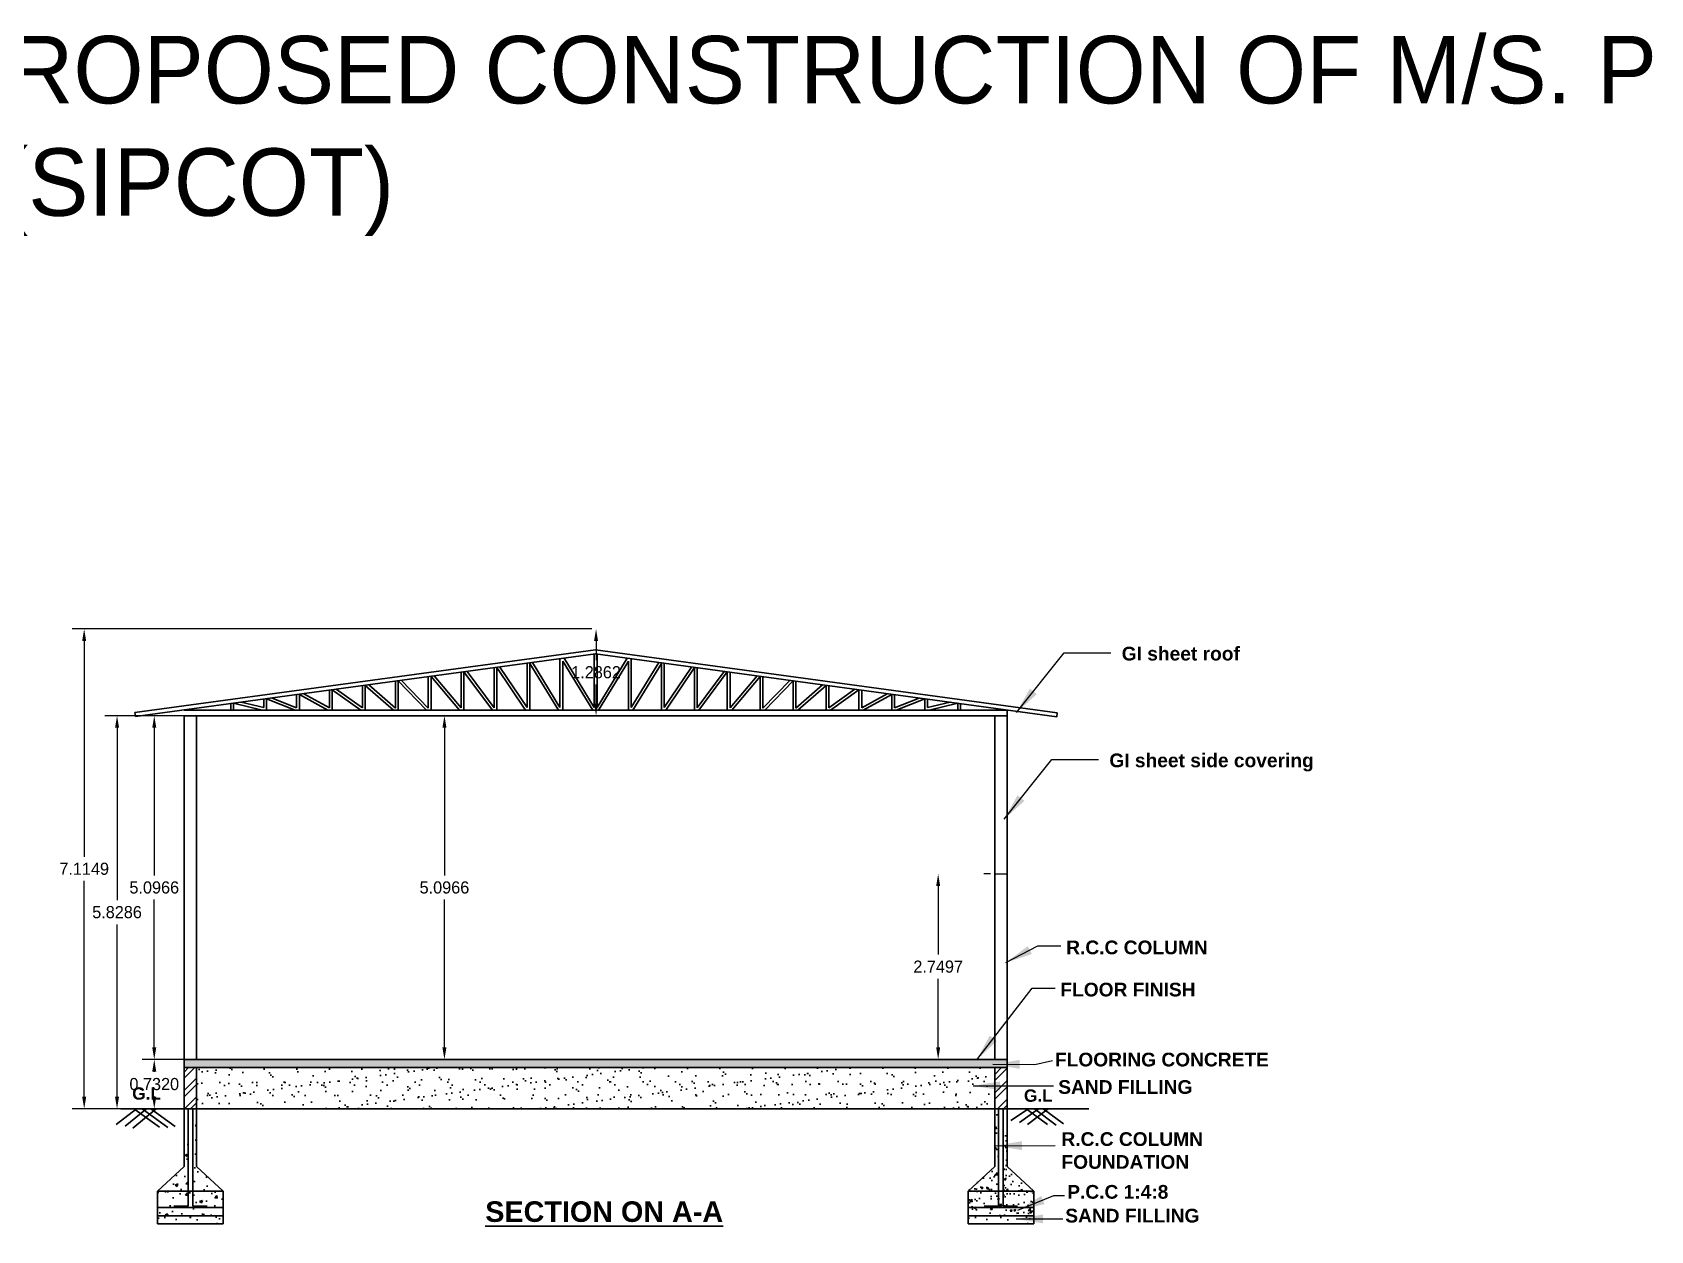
# Model space of a CAD drawing. Header units: metres. Extents: x 2267060 to 2267206, y 3909 to 3962.
# Drawn here: x 2267140.58 to 2267164.57, y 3944.14 to 3961.91 of the extents above; entities that cross this region are included whole.
import ezdxf

# ---------------------------------------------------------------- set-up
doc = ezdxf.new("R2010")
doc.units = ezdxf.units.M
doc.header["$LTSCALE"] = 3.5
doc.header["$MEASUREMENT"] = 0
doc.linetypes.add('DOT2', pattern=[0.125, 0, -0.125])
doc.layers.get('0').update_dxf_attribs({"linetype": 'CONTINUOUS'})
doc.layers.get('DEFPOINTS').update_dxf_attribs({"linetype": 'CONTINUOUS'})
for name, color, linetype in [('BLK_1_FLR_0_REGULAR_ROOM_1', 117, 'CONTINUOUS'), ('BLK_1_FLR_0_WATER_CLOSET', 57, 'CONTINUOUS'), ('BLK_1_HT_OF_BLDG', 5, 'CONTINUOUS'), ('BLK_1_PARAPET_HT', 233, 'CONTINUOUS')]:
    doc.layers.add(name, color=color, linetype=linetype)
doc.layers.add('BLK_1_PLINTH_HEIGHT', color=161, linetype='CONTINUOUS', lineweight=0)
doc.styles.add('RomanS', font='arialbd.ttf', dxfattribs={"height": 0.4})
doc.styles.add('UATEXT', font='GOTHIC.TTF')
doc.dimstyles.new('DIM4', dxfattribs={"dimtxt": 0.4, "dimasz": 0.4, "dimexe": 0.4, "dimexo": 0.4, "dimgap": 1.5, "dimtad": 0, "dimzin": 0, "dimdsep": 46, "dimtxsty": 'RomanS', "dimcen": -0.09375, "dimdle": 5, "dimclrd": 6, "dimclrt": 3, "dimadec": 0, "dimazin": 0, "dimtfac": 1, "dimtix": 1, "dimtofl": 0, "dimtmove": 2, "dimatfit": 3, "dimfxl": 0, "dimtolj": 1, "dimtzin": 0, "dimlwd": -1, "dimarcsym": 0})
doc.dimstyles.get("Standard").update_dxf_attribs({"dimtxt": 0.18, "dimasz": 0.18, "dimexe": 0.18, "dimexo": 0.0625, "dimgap": 0.09, "dimtad": 0, "dimtih": 1, "dimtoh": 1, "dimdec": 4, "dimzin": 0, "dimdsep": 46, "dimtxsty": 'Standard', "dimcen": 0.09, "dimadec": 0, "dimazin": 0, "dimtfac": 1, "dimtdec": 4, "dimtofl": 0, "dimtmove": 0, "dimatfit": 3, "dimfxl": 0, "dimtolj": 1, "dimtzin": 0, "dimarcsym": 0})

# ---------------------------------------------------------------- blocks, each defined once
blk = doc.blocks.new('*D9')
at = {"color": 0, "lineweight": -2}
for p, q in [((2267148.866, 3953.062), (2267141.166, 3953.062)), ((2267141.346, 3952.882), (2267141.346, 3949.685)), ((2267141.346, 3946.127), (2267141.346, 3949.325)), ((2267148.866, 3945.947), (2267141.166, 3945.947))]:
    blk.add_line(p, q, dxfattribs=at)
at = {"color": 0}
for points in [[(2267141.316, 3952.882), (2267141.376, 3952.882), (2267141.346, 3953.062)], [(2267141.316, 3946.127), (2267141.376, 3946.127), (2267141.346, 3945.947)]]:
    blk.add_solid(points, dxfattribs=at)
at = {"layer": 'DEFPOINTS', "color": 0}
for p in [(2267148.929, 3953.062), (2267141.346, 3945.947), (2267148.929, 3945.947)]:
    blk.add_point(p, dxfattribs=at)
at = {"color": 0, "insert": (2267141.346, 3949.505), "char_height": 0.18, "attachment_point": 5}
blk.add_mtext('\\A1;7.1149', dxfattribs=at)
blk = doc.blocks.new('*D10')
at = {"layer": 'BLK_1_HT_OF_BLDG', "color": 0, "lineweight": -2}
for p, q in [((2267142.793, 3951.776), (2267141.653, 3951.776)), ((2267141.833, 3951.596), (2267141.833, 3949.042)), ((2267141.833, 3946.127), (2267141.833, 3948.682)), ((2267142.824, 3945.947), (2267141.653, 3945.947))]:
    blk.add_line(p, q, dxfattribs=at)
at = {"layer": 'BLK_1_HT_OF_BLDG', "color": 0}
for points in [[(2267141.803, 3951.596), (2267141.863, 3951.596), (2267141.833, 3951.776)], [(2267141.803, 3946.127), (2267141.863, 3946.127), (2267141.833, 3945.947)]]:
    blk.add_solid(points, dxfattribs=at)
at = {"layer": 'DEFPOINTS', "color": 0}
for p in [(2267141.833, 3951.776), (2267142.855, 3951.776), (2267142.886, 3945.947)]:
    blk.add_point(p, dxfattribs=at)
at = {"layer": 'BLK_1_HT_OF_BLDG', "color": 0, "insert": (2267141.833, 3948.862), "char_height": 0.18, "attachment_point": 5}
blk.add_mtext('\\A1;5.8286', dxfattribs=at)
blk = doc.blocks.new('*D11')
at = {"color": 0, "lineweight": -2}
for p, q in [((2267143.506, 3951.776), (2267142.205, 3951.776)), ((2267142.385, 3951.596), (2267142.385, 3949.408)), ((2267142.385, 3946.859), (2267142.385, 3949.048)), ((2267143.506, 3946.679), (2267142.205, 3946.679))]:
    blk.add_line(p, q, dxfattribs=at)
at = {"color": 0}
for points in [[(2267142.355, 3951.596), (2267142.415, 3951.596), (2267142.385, 3951.776)], [(2267142.355, 3946.859), (2267142.415, 3946.859), (2267142.385, 3946.679)]]:
    blk.add_solid(points, dxfattribs=at)
at = {"layer": 'DEFPOINTS', "color": 0}
for p in [(2267142.385, 3951.776), (2267143.569, 3951.776), (2267143.569, 3946.679)]:
    blk.add_point(p, dxfattribs=at)
at = {"color": 0, "insert": (2267142.385, 3949.228), "char_height": 0.18, "attachment_point": 5}
blk.add_mtext('\\A1;5.0966', dxfattribs=at)
blk = doc.blocks.new('*D16')
at = {"layer": 'BLK_1_PARAPET_HT', "color": 0, "linetype": 'DOT2', "lineweight": -2, "ltscale": 400}
for p, q in [((2267148.873, 3953.062), (2267148.755, 3953.062)), ((2267149.233, 3951.776), (2267148.755, 3951.776))]:
    blk.add_line(p, q, dxfattribs=at)
at = {"layer": 'BLK_1_PARAPET_HT', "color": 0, "lineweight": -2, "ltscale": 400}
for p, q in [((2267148.935, 3952.882), (2267148.935, 3952.599)), ((2267148.935, 3951.956), (2267148.935, 3952.239))]:
    blk.add_line(p, q, dxfattribs=at)
at = {"layer": 'BLK_1_PARAPET_HT', "color": 0, "ltscale": 400}
for points in [[(2267148.905, 3952.882), (2267148.965, 3952.882), (2267148.935, 3953.062)], [(2267148.905, 3951.956), (2267148.965, 3951.956), (2267148.935, 3951.776)]]:
    blk.add_solid(points, dxfattribs=at)
at = {"layer": 'DEFPOINTS', "color": 0, "ltscale": 400}
for p in [(2267148.935, 3953.062), (2267148.935, 3953.062), (2267149.296, 3951.776)]:
    blk.add_point(p, dxfattribs=at)
at = {"layer": 'BLK_1_PARAPET_HT', "color": 0, "ltscale": 400, "insert": (2267148.935, 3952.419), "char_height": 0.18, "attachment_point": 5}
blk.add_mtext('\\A1;1.2862', dxfattribs=at)
blk = doc.blocks.new('*D17')
at = {"layer": 'BLK_1_PLINTH_HEIGHT', "color": 0, "linetype": 'DOT2', "lineweight": -2, "ltscale": 400}
for p, q in [((2267142.766, 3946.679), (2267142.205, 3946.679)), ((2267142.766, 3945.947), (2267142.205, 3945.947))]:
    blk.add_line(p, q, dxfattribs=at)
at = {"layer": 'BLK_1_PLINTH_HEIGHT', "color": 0, "linetype": 'Continuous', "lineweight": -2, "ltscale": 400}
for p, q in [((2267142.385, 3946.499), (2267142.385, 3946.493)), ((2267142.385, 3946.127), (2267142.385, 3946.133))]:
    blk.add_line(p, q, dxfattribs=at)
at = {"layer": 'BLK_1_PLINTH_HEIGHT', "color": 0, "ltscale": 400}
for points in [[(2267142.355, 3946.499), (2267142.415, 3946.499), (2267142.385, 3946.679)], [(2267142.355, 3946.127), (2267142.415, 3946.127), (2267142.385, 3945.947)]]:
    blk.add_solid(points, dxfattribs=at)
at = {"layer": 'DEFPOINTS', "color": 0, "ltscale": 400}
for p in [(2267142.385, 3946.679), (2267142.829, 3946.679), (2267142.829, 3945.947)]:
    blk.add_point(p, dxfattribs=at)
at = {"layer": 'BLK_1_PLINTH_HEIGHT', "color": 0, "ltscale": 400, "insert": (2267142.385, 3946.313), "char_height": 0.18, "attachment_point": 5}
blk.add_mtext('\\A1;0.7320', dxfattribs=at)
blk = doc.blocks.new('*D18')
at = {"layer": 'BLK_1_FLR_0_REGULAR_ROOM_1', "color": 0, "linetype": 'DOT2', "lineweight": -2, "ltscale": 400}
for p, q in [((2267146.703, 3951.776), (2267146.867, 3951.776)), ((2267146.703, 3946.679), (2267146.867, 3946.679))]:
    blk.add_line(p, q, dxfattribs=at)
at = {"layer": 'BLK_1_FLR_0_REGULAR_ROOM_1', "color": 0, "linetype": 'Continuous', "lineweight": -2, "ltscale": 400}
for p, q in [((2267146.687, 3951.596), (2267146.687, 3949.408)), ((2267146.687, 3946.859), (2267146.687, 3949.048))]:
    blk.add_line(p, q, dxfattribs=at)
at = {"layer": 'BLK_1_FLR_0_REGULAR_ROOM_1', "color": 0, "ltscale": 400}
for points in [[(2267146.657, 3951.596), (2267146.717, 3951.596), (2267146.687, 3951.776)], [(2267146.657, 3946.859), (2267146.717, 3946.859), (2267146.687, 3946.679)]]:
    blk.add_solid(points, dxfattribs=at)
at = {"layer": 'DEFPOINTS', "color": 0, "ltscale": 400}
for p in [(2267146.64, 3951.776), (2267146.687, 3951.776), (2267146.64, 3946.679)]:
    blk.add_point(p, dxfattribs=at)
at = {"layer": 'BLK_1_FLR_0_REGULAR_ROOM_1', "color": 0, "ltscale": 400, "insert": (2267146.687, 3949.228), "char_height": 0.18, "attachment_point": 5}
blk.add_mtext('\\A1;5.0966', dxfattribs=at)
blk = doc.blocks.new('*D25')
at = {"layer": 'BLK_1_FLR_0_WATER_CLOSET', "color": 0, "linetype": 'DOT2', "lineweight": -2, "ltscale": 400}
for p, q in [((2267154.783, 3949.429), (2267153.827, 3949.429)), ((2267151.007, 3946.679), (2267154.187, 3946.679))]:
    blk.add_line(p, q, dxfattribs=at)
at = {"layer": 'BLK_1_FLR_0_WATER_CLOSET', "color": 0, "lineweight": -2, "ltscale": 400}
for p, q in [((2267154.007, 3949.249), (2267154.007, 3948.234)), ((2267154.007, 3946.859), (2267154.007, 3947.874))]:
    blk.add_line(p, q, dxfattribs=at)
at = {"layer": 'BLK_1_FLR_0_WATER_CLOSET', "color": 0, "ltscale": 400}
for points in [[(2267153.977, 3949.249), (2267154.037, 3949.249), (2267154.007, 3949.429)], [(2267153.977, 3946.859), (2267154.037, 3946.859), (2267154.007, 3946.679)]]:
    blk.add_solid(points, dxfattribs=at)
at = {"layer": 'DEFPOINTS', "color": 0, "ltscale": 400}
for p in [(2267154.846, 3949.429), (2267147.953, 3946.679), (2267154.007, 3946.679)]:
    blk.add_point(p, dxfattribs=at)
at = {"layer": 'BLK_1_FLR_0_WATER_CLOSET', "color": 0, "ltscale": 400, "insert": (2267154.007, 3948.054), "char_height": 0.18, "attachment_point": 5}
blk.add_mtext('\\A1;2.7497', dxfattribs=at)

msp = doc.modelspace()

# ---------------------------------------------------------------- hatches: boundary and pattern name
at = {"lineweight": 30}
h = msp.add_hatch(dxfattribs=at)
h.set_pattern_fill('AR-CONC', color=3, scale=0.002033)
h.set_pattern_definition([(50, (2269117.95968, 4833.10654), (0.37044216, -0.032409474), [0.038735, -0.426085]), (355, (2269117.95968, 4833.10654), (-0.071661624, 0.38848225), [0.030988, -0.34086919]), (100.451445, (2269117.99055, 4833.10384), (0.298780536, 0.35607276), [0.032919685, -0.36211683]), (46.1842, (2269117.95968, 4833.20983), (0.55119405, -0.08548607), [0.0581025, -0.6391275]), (96.635558, (2269118.0056, 4833.2027), (0.48272174, 0.50309979), [0.04937955, -0.54317574]), (351.18415, (2269117.9597, 4833.20983), (0.48272174, 0.50309979), [0.04648193, -0.51130145]), (21, (2269118.01132, 4833.184), (0.308282596, -0.207939236), [0.038735, -0.426085]), (326, (2269118.01132, 4833.184), (0.125664124, 0.37451553), [0.030988, -0.340868]), (71.451445, (2269118.037, 4833.16668), (0.43394672, 0.166576297), [0.032919685, -0.362116206]), (37.5, (2269117.95968, 4833.10654), (0.00628016, 0.171928579), [0, -0.336736267, 0, -0.346032667, 0, -0.342159167]), (7.5, (2269117.95968, 4833.10654), (0.135866647, 0.203700502), [0, -0.197290267, 0, -0.328989267, 0, -0.130407833]), (327.5, (2269117.8445, 4833.10654), (0.275700877, -0.011648446), [0, -0.129116667, 0, -0.402844, 0, -0.534543]), (317.5, (2269117.79286, 4833.10654), (0.301196002, 0.051700532), [0, -0.167851667, 0, -0.267529733, 0, -0.379603])])
h.paths.add_polyline_path([(2267155.02887, 3946.67939), (2267142.82887, 3946.67939), (2267142.82887, 3946.55739), (2267155.02887, 3946.55739)])
h = msp.add_hatch(dxfattribs=at)
h.set_pattern_fill('ANSI32', color=3, scale=0.020333)
h.set_pattern_definition([(45, (2269119.27523, 4825.4291), (-0.136948906, 0.136948906), []), (45, (2269119.36653, 4825.4291), (-0.136948906, 0.136948906), [])])
h.paths.add_polyline_path([(2267143.01187, 3946.55739), (2267142.82887, 3946.55739), (2267142.82887, 3945.94739), (2267143.01187, 3945.94739)])
h.paths.add_polyline_path([(2267155.02887, 3946.55739), (2267154.84587, 3946.55739), (2267154.84587, 3945.94739), (2267155.02887, 3945.94739)])
h = msp.add_hatch(dxfattribs=at)
h.set_pattern_fill('AR-SAND', color=3, scale=0.0061)
h.set_pattern_definition([(37.5, (2269117.95968, 4833.10654), (-0.00976019, 0.298542075), [0, -0.2355088, 0, -0.263398, 0, -0.2517775]), (7.5, (2269117.95968, 4833.10654), (0.2742092, 0.43726331), [0, -0.1270508, 0, -0.2122678, 0, -0.0813435]), (327.5, (2269117.7691, 4833.10654), (0.482505346, 0.000876683), [0, -0.07747, 0, -0.278892, 0, -0.364109]), (317.5, (2269117.7691, 4833.10654), (0.465769436, 0.13598689), [0, -0.038735, 0, -0.1828292, 0, -0.209169])])
h.paths.add_polyline_path([(2267154.84587, 3946.55739), (2267143.01187, 3946.55739), (2267143.01187, 3945.94739), (2267154.84587, 3945.94739)])
h = msp.add_hatch(dxfattribs=at)
h.set_pattern_fill('AR-CONC', scale=0.061, style=0)
h.set_pattern_definition([(50, (2267392.57883, 6084.2748), (0.43752871, -0.0382788), [0.04575, -0.50325]), (355, (2267392.57883, 6084.2748), (-0.08463831, 0.4588372), [0.0366, -0.4026]), (100.4514, (2267392.6153, 6084.27163), (0.35289072, 0.42055812), [0.03888152, -0.42769669]), (46.1842, (2267392.57883, 6084.3968), (0.65101704, -0.1009666), [0.068625, -0.754875]), (96.6356, (2267392.6331, 6084.3884), (0.57014425, 0.5942119), [0.05832228, -0.64154493]), (351.1842, (2267392.5788, 6084.3968), (0.57014379, 0.59421235), [0.0549, -0.6039]), (21, (2267392.63983, 6084.3663), (0.3641133, -0.245597523), [0.04575, -0.50325]), (326, (2267392.63983, 6084.3663), (0.14842235, 0.44234153), [0.0366, -0.4026]), (71.4514, (2267392.67017, 6084.34585), (0.5125358, 0.1967436), [0.03888152, -0.42769669]), (37.5, (2267392.57883, 6084.27482), (0.007417512, 0.203065251), [0, -0.39772, 0, -0.4087, 0, -0.404125]), (7.5, (2267392.57883, 6084.27482), (0.160472418, 0.240591144), [0, -0.23302, 0, -0.38857, 0, -0.154025]), (327.5, (2267392.4428, 6084.27482), (0.325631686, -0.013758472), [0, -0.1525, 0, -0.4758, 0, -0.63135]), (317.5, (2267392.3818, 6084.27482), (0.355743563, 0.06106404), [0, -0.19825, 0, -0.31598, 0, -0.44835])])
h.paths.add_polyline_path([(2267143.40837, 3944.48339), (2267142.43237, 3944.48339), (2267142.43237, 3944.36139), (2267143.40837, 3944.36139)])
h.paths.add_polyline_path([(2267143.40837, 3944.72739), (2267142.43237, 3944.72739), (2267142.43237, 3944.48339), (2267143.40837, 3944.48339)])
h.paths.add_polyline_path([(2267142.88601, 3945.94739), (2267142.82887, 3945.94739), (2267142.82887, 3945.09339), (2267142.43237, 3944.72739), (2267142.88601, 3944.72739)])
h.paths.add_polyline_path([(2267143.01187, 3945.09339), (2267143.01187, 3945.94739), (2267142.95474, 3945.94739), (2267142.95474, 3944.72739), (2267143.40837, 3944.72739)])
at = {"linetype": 'Continuous', "lineweight": 30}
h = msp.add_hatch(dxfattribs=at)
h.set_pattern_fill('AR-CONC', scale=0.040667, style=0)
h.set_pattern_definition([(50, (2267388.65555, 6082.14213), (0.291685808, -0.025519202), [0.0305, -0.3355]), (355, (2267388.65555, 6082.14213), (-0.056425542, 0.305891468), [0.0244, -0.2684]), (100.4514, (2267388.67985, 6082.14), (0.235260482, 0.28037208), [0.02592101, -0.285131126]), (46.1842, (2267388.65555, 6082.22346), (0.43401136, -0.067311066), [0.04575, -0.50325]), (96.6356, (2267388.6917, 6082.21786), (0.38009617, 0.39614127), [0.03888152, -0.42769662]), (351.1842, (2267388.65555, 6082.22346), (0.38009586, 0.39614156), [0.0366, -0.4026]), (21, (2267388.69621, 6082.20313), (0.2427422, -0.163731682), [0.0305, -0.3355]), (326, (2267388.6962, 6082.20313), (0.098948235, 0.29489435), [0.0244, -0.2684]), (71.4514, (2267388.71644, 6082.1895), (0.341690536, 0.131162402), [0.02592101, -0.285131126]), (37.5, (2267388.65555, 6082.14213), (0.004945008, 0.135376834), [0, -0.265146667, 0, -0.272466667, 0, -0.269416667]), (7.5, (2267388.65555, 6082.14213), (0.106981612, 0.160394096), [0, -0.155346667, 0, -0.259046667, 0, -0.102683333]), (327.5, (2267388.56486, 6082.14213), (0.2170877907, -0.0091723145), [0, -0.101666667, 0, -0.3172, 0, -0.4209]), (317.5, (2267388.5242, 6082.14213), (0.237162376, 0.04070936), [0, -0.132166667, 0, -0.210653333, 0, -0.2989])])
h.paths.add_polyline_path([(2267154.90301, 3944.72739), (2267154.90301, 3945.94739), (2267154.84587, 3945.94739), (2267154.84587, 3945.09339), (2267154.44937, 3944.72739)])
h.paths.add_polyline_path([(2267154.44937, 3944.72739), (2267154.44937, 3944.48339), (2267155.42537, 3944.48339), (2267155.42537, 3944.72739)])
h.paths.add_polyline_path([(2267154.97174, 3944.72739), (2267155.42537, 3944.72739), (2267155.02887, 3945.09339), (2267155.02887, 3945.94739), (2267154.97174, 3945.94739)])
h.paths.add_polyline_path([(2267154.44937, 3944.48339), (2267154.44937, 3944.36139), (2267155.42537, 3944.36139), (2267155.42537, 3944.48339)])
at = {"lineweight": 30}
h = msp.add_hatch(dxfattribs=at)
h.set_pattern_fill('AR-SAND', scale=0.122, style=0)
h.set_pattern_definition([(37.5, (2267392.57883, 6084.27482), (-0.00768519, 0.2350725), [0, -0.18544, 0, -0.2074, 0, -0.19825]), (7.5, (2267392.57883, 6084.2748), (0.21591276, 0.34430182), [0, -0.10004, 0, -0.16714, 0, -0.06405]), (327.5, (2267392.42877, 6084.27482), (0.379925307, 0.000690405), [0, -0.061, 0, -0.2196, 0, -0.2867]), (317.5, (2267392.42877, 6084.2748), (0.366747446, 0.10707642), [0, -0.0305, 0, -0.14396, 0, -0.1647])])
h.paths.add_polyline_path([(2267142.43237, 3944.36139), (2267142.43237, 3944.23939), (2267143.40837, 3944.23939), (2267143.40837, 3944.36139)])
h.paths.add_polyline_path([(2267141.73261, 3944.44361), (2267141.73261, 3944.76717), (2267142.09961, 3944.76717), (2267142.09961, 3944.44361)], flags=9)
h.paths.add_polyline_path([(2267142.07928, 3944.14061), (2267142.07928, 3945.07017), (2267142.51402, 3945.07017), (2267142.51402, 3944.14061)], flags=9)
at = {"linetype": 'Continuous', "lineweight": 30}
h = msp.add_hatch(dxfattribs=at)
h.set_pattern_fill('AR-SAND', scale=0.122, style=0)
h.set_pattern_definition([(37.5, (2267404.59583, 6084.27482), (-0.00768519, 0.2350725), [0, -0.18544, 0, -0.2074, 0, -0.19825]), (7.5, (2267404.59583, 6084.2748), (0.21591276, 0.34430182), [0, -0.10004, 0, -0.16714, 0, -0.06405]), (327.5, (2267404.44577, 6084.27482), (0.379925307, 0.000690405), [0, -0.061, 0, -0.2196, 0, -0.2867]), (317.5, (2267404.44577, 6084.2748), (0.366747446, 0.10707642), [0, -0.0305, 0, -0.14396, 0, -0.1647])])
h.paths.add_polyline_path([(2267155.42537, 3944.36139), (2267154.44937, 3944.36139), (2267154.44937, 3944.23939), (2267155.42537, 3944.23939)])
h.paths.add_polyline_path([(2267154.09628, 3944.14061), (2267154.09628, 3945.07017), (2267154.53102, 3945.07017), (2267154.53102, 3944.14061)], flags=9)

# ---------------------------------------------------------------- linework, layer by layer
at = {"color": 7, "lineweight": 30}
for p, q in [((2267148.92887, 3952.75203), (2267142.09687, 3951.82221)), ((2267148.92887, 3952.75203), (2267155.77351, 3951.81964)), ((2267148.92887, 3952.69047), (2267142.1051, 3951.76177)), ((2267147.42421, 3952.4855), (2267147.42421, 3951.89363)), ((2267147.46488, 3952.49104), (2267147.46487, 3951.85952)), ((2267147.88776, 3951.85951), (2267147.46488, 3952.49104)), ((2267147.91221, 3951.89609), (2267147.50973, 3952.49715)), ((2267147.91221, 3952.55198), (2267147.91221, 3951.89609)), ((2267147.95288, 3952.55179), (2267147.95287, 3951.85951)), ((2267148.37637, 3951.85951), (2267147.95288, 3952.55179)), ((2267148.40021, 3951.89847), (2267147.99365, 3952.56307)), ((2267148.40021, 3952.61845), (2267148.40021, 3951.89847)), ((2267148.44088, 3952.58503), (2267148.44087, 3951.85951)), ((2267148.88471, 3951.85951), (2267148.44088, 3952.58503)), ((2267148.90854, 3951.89848), (2267148.46288, 3952.62699)), ((2267148.90854, 3952.6877), (2267148.90854, 3951.89848)), ((2267148.92887, 3952.69047), (2267155.76527, 3951.7592)), ((2267148.9492, 3952.6877), (2267148.94921, 3951.89847)), ((2267148.94921, 3951.89847), (2267149.39487, 3952.62699)), ((2267148.97304, 3951.85951), (2267149.41687, 3952.58503)), ((2267149.41687, 3952.58503), (2267149.41687, 3951.85951)), ((2267149.45754, 3952.61845), (2267149.45754, 3951.89847)), ((2267149.45754, 3951.89847), (2267149.8641, 3952.56307)), ((2267149.48138, 3951.85951), (2267149.90487, 3952.55179)), ((2267149.90487, 3952.55179), (2267149.90487, 3951.85951)), ((2267149.94554, 3952.55198), (2267149.94554, 3951.89609)), ((2267149.94554, 3951.89609), (2267150.34802, 3952.49715)), ((2267149.96999, 3951.85951), (2267150.39287, 3952.49104)), ((2267150.39287, 3952.49104), (2267150.39287, 3951.85952)), ((2267150.43354, 3952.4855), (2267150.43354, 3951.89363)), ((2267145.51288, 3952.22513), (2267145.51287, 3951.85953)), ((2267145.93068, 3951.85951), (2267145.51288, 3952.22483)), ((2267145.96021, 3951.88772), (2267145.56425, 3952.23213)), ((2267145.96021, 3952.28607), (2267145.96021, 3951.88772)), ((2267146.00088, 3952.29161), (2267146.00087, 3951.85952)), ((2267146.42057, 3951.85951), (2267146.00088, 3952.29161)), ((2267146.44821, 3951.88942), (2267146.05094, 3952.29843)), ((2267146.44821, 3952.35255), (2267146.44821, 3951.88942)), ((2267146.48888, 3952.35809), (2267146.48887, 3951.85952)), ((2267146.9099, 3951.85951), (2267146.48888, 3952.35809)), ((2267146.93621, 3951.89139), (2267146.53661, 3952.36459)), ((2267146.93621, 3952.41902), (2267146.93621, 3951.89139)), ((2267146.97688, 3952.42456), (2267146.97687, 3951.85952)), ((2267147.39894, 3951.85951), (2267146.97688, 3952.42456)), ((2267147.42421, 3951.89363), (2267147.02295, 3952.43084)), ((2267150.43354, 3951.89363), (2267150.8348, 3952.43084)), ((2267150.45881, 3951.85951), (2267150.88087, 3952.42456)), ((2267150.88087, 3952.42456), (2267150.88087, 3951.85952)), ((2267150.92154, 3952.41902), (2267150.92154, 3951.89139)), ((2267150.92154, 3951.89139), (2267151.32114, 3952.36459)), ((2267150.94785, 3951.85951), (2267151.36887, 3952.35809)), ((2267151.36887, 3952.35809), (2267151.36887, 3951.85952)), ((2267151.40954, 3952.35255), (2267151.40954, 3951.88942)), ((2267151.40954, 3951.88942), (2267151.80681, 3952.29843)), ((2267151.43718, 3951.85951), (2267151.85687, 3952.29161)), ((2267151.85687, 3952.29161), (2267151.85687, 3951.85952)), ((2267151.89754, 3952.28607), (2267151.89754, 3951.88772)), ((2267151.89754, 3951.88772), (2267152.2935, 3952.23213)), ((2267151.92707, 3951.85951), (2267152.34487, 3952.22483)), ((2267152.34487, 3952.22513), (2267152.34487, 3951.85953)), ((2267144.00821, 3952.02016), (2267144.00821, 3951.89568)), ((2267144.04888, 3952.0257), (2267144.04887, 3951.85953)), ((2267144.47238, 3951.85951), (2267144.04888, 3952.0257)), ((2267144.49621, 3951.89385), (2267144.13151, 3952.03696)), ((2267144.49621, 3952.08664), (2267144.49621, 3951.89385)), ((2267144.53688, 3952.09218), (2267144.53687, 3951.85953)), ((2267144.96037, 3951.85951), (2267144.53688, 3952.09218)), ((2267144.98421, 3951.89281), (2267144.60455, 3952.1014)), ((2267144.98421, 3952.15312), (2267144.98421, 3951.89281)), ((2267145.02488, 3952.15866), (2267145.02487, 3951.85953)), ((2267145.44838, 3951.85951), (2267145.02488, 3952.15866)), ((2267145.47221, 3951.89247), (2267145.08397, 3952.1667)), ((2267145.47221, 3952.21959), (2267145.47221, 3951.89247)), ((2267152.38554, 3952.21959), (2267152.38554, 3951.89247)), ((2267152.38554, 3951.89247), (2267152.77378, 3952.1667)), ((2267152.40937, 3951.85951), (2267152.83287, 3952.15866)), ((2267152.83287, 3952.15866), (2267152.83287, 3951.85953)), ((2267152.87354, 3952.15312), (2267152.87354, 3951.89281)), ((2267152.87354, 3951.89281), (2267153.2532, 3952.1014)), ((2267152.89738, 3951.85951), (2267153.32087, 3952.09218)), ((2267153.32087, 3952.09218), (2267153.32087, 3951.85953)), ((2267153.36154, 3952.08664), (2267153.36154, 3951.89385)), ((2267153.36154, 3951.89385), (2267153.72624, 3952.03696)), ((2267153.38537, 3951.85951), (2267153.80887, 3952.0257)), ((2267153.80887, 3952.0257), (2267153.80887, 3951.85953)), ((2267153.84954, 3952.02016), (2267153.84954, 3951.89568)), ((2267142.82887, 3951.85951), (2267155.02887, 3951.85951)), ((2267142.82887, 3951.77603), (2267155.02887, 3951.77603)), ((2267142.82887, 3951.77603), (2267142.82887, 3945.94739)), ((2267143.01187, 3951.77603), (2267143.01187, 3946.67939)), ((2267143.52021, 3951.95369), (2267143.52021, 3951.85953)), ((2267143.56088, 3951.95923), (2267143.56087, 3951.85953)), ((2267143.98439, 3951.85951), (2267143.56088, 3951.95923)), ((2267144.00821, 3951.89568), (2267143.67328, 3951.97454)), ((2267153.84954, 3951.89568), (2267154.18447, 3951.97454)), ((2267153.87336, 3951.85951), (2267154.29687, 3951.95923)), ((2267154.29687, 3951.95923), (2267154.29687, 3951.85953)), ((2267154.33754, 3951.95369), (2267154.33754, 3951.85953)), ((2267154.84587, 3951.77603), (2267154.84587, 3946.67939)), ((2267155.02887, 3951.85951), (2267155.02887, 3945.94739)), ((2267142.82887, 3946.67939), (2267155.02887, 3946.67939)), ((2267142.82887, 3946.55739), (2267155.02887, 3946.55739)), ((2267143.01187, 3946.55739), (2267143.01187, 3945.94739)), ((2267154.84587, 3946.55739), (2267154.84587, 3945.94739)), ((2267141.89125, 3945.94739), (2267156.24162, 3945.94739)), ((2267142.82887, 3945.94739), (2267142.82887, 3945.09339)), ((2267142.88601, 3945.94739), (2267142.88601, 3944.50486)), ((2267142.95474, 3945.94739), (2267142.95474, 3944.50486)), ((2267143.01187, 3945.09339), (2267143.01187, 3945.94739)), ((2267142.43237, 3944.72739), (2267142.82887, 3945.09339)), ((2267143.01187, 3945.09339), (2267143.40837, 3944.72739)), ((2267142.43237, 3944.72739), (2267143.40837, 3944.72739)), ((2267142.43237, 3944.23939), (2267142.43237, 3944.72739)), ((2267143.40837, 3944.23939), (2267143.40837, 3944.72739)), ((2267142.43237, 3944.48339), (2267143.40837, 3944.48339)), ((2267142.43237, 3944.36139), (2267143.40837, 3944.36139)), ((2267142.88601, 3944.50486), (2267142.6731, 3944.50486)), ((2267142.95474, 3944.50486), (2267143.16765, 3944.50486)), ((2267142.43237, 3944.23939), (2267143.40837, 3944.23939))]:
    msp.add_line(p, q, dxfattribs=at)
at = {"color": 3, "lineweight": 30}
for p, q in [((2267142.09687, 3951.82221), (2267142.1051, 3951.76177)), ((2267155.77351, 3951.81964), (2267155.76527, 3951.7592))]:
    msp.add_line(p, q, dxfattribs=at)
at = {"color": 151}
msp.add_line((2267142.82887, 3945.94739), (2267142.82887, 3951.77603), dxfattribs=at)
at = {"color": 210}
msp.add_line((2267143.01187, 3946.67939), (2267143.01187, 3951.77603), dxfattribs=at)
at = {"color": 233}
msp.add_line((2267155.02887, 3945.98913), (2267155.02887, 3951.81777), dxfattribs=at)
at = {"color": 0}
for p, q in [((2267154.84587, 3949.42912), (2267155.02887, 3949.42912)), ((2267142.82887, 3945.94739), (2267155.02887, 3945.94739))]:
    msp.add_line(p, q, dxfattribs=at)
at = {"color": 7, "linetype": 'Continuous', "lineweight": 30}
for p, q in [((2267142.12098, 3945.94832), (2267141.82117, 3945.71634)), ((2267142.26995, 3945.94418), (2267141.95148, 3945.68862)), ((2267142.41319, 3945.94832), (2267142.06907, 3945.66034)), ((2267142.09809, 3945.93751), (2267142.4606, 3945.67621)), ((2267142.20775, 3945.94832), (2267142.58731, 3945.66956)), ((2267142.33444, 3945.94739), (2267142.69695, 3945.68609)), ((2267154.84587, 3945.94739), (2267154.84587, 3945.09339)), ((2267154.90301, 3945.94739), (2267154.90301, 3944.50486)), ((2267154.97174, 3945.94739), (2267154.97174, 3944.50486)), ((2267155.02887, 3945.09339), (2267155.02887, 3945.94739)), ((2267155.34786, 3945.94832), (2267155.08488, 3945.7724)), ((2267155.49684, 3945.94418), (2267155.2152, 3945.74468)), ((2267155.32498, 3945.93751), (2267155.62787, 3945.71261)), ((2267155.64008, 3945.94832), (2267155.33279, 3945.7164)), ((2267155.43463, 3945.94832), (2267155.75459, 3945.70596)), ((2267155.56133, 3945.94739), (2267155.86422, 3945.7225)), ((2267154.44937, 3944.72739), (2267154.84587, 3945.09339)), ((2267155.02887, 3945.09339), (2267155.42537, 3944.72739)), ((2267154.44937, 3944.72739), (2267155.42537, 3944.72739)), ((2267154.44937, 3944.23939), (2267154.44937, 3944.72739)), ((2267155.42537, 3944.23939), (2267155.42537, 3944.72739)), ((2267154.44937, 3944.48339), (2267155.42537, 3944.48339)), ((2267154.44937, 3944.36139), (2267155.42537, 3944.36139)), ((2267154.90301, 3944.50486), (2267154.6901, 3944.50486)), ((2267154.97174, 3944.50486), (2267155.18465, 3944.50486)), ((2267154.44937, 3944.23939), (2267155.42537, 3944.23939))]:
    msp.add_line(p, q, dxfattribs=at)

# ---------------------------------------------------------------- texts
at = {"color": 0, "insert": (2267125.13748, 3961.85426), "char_height": 1, "attachment_point": 1, "style": 'UATEXT'}
msp.add_mtext_dynamic_manual_height_columns('PLAN SHOWING THE  PROPOSED CONSTRUCTION OF M/S. PKS POLYMERS AT SIDCO INDUSTRIAL ESTATE  PUDUKOTTAI (SIPCOT)', width=64.9338715, gutter_width=1.5, heights=[0], dxfattribs=at)
at = {"color": 7, "lineweight": 30, "char_height": 0.2033333, "attachment_point": 1}
for s, insert, width in [('{\\fArial|b1|i0|c0|p34; GI sheet roof}', (2267156.64901, 3952.79783), 11.2364814), ('{\\fArial|b1|i0|c0|p34; GI sheet side covering}', (2267156.46601, 3951.21505), 11.2364814), ('{\\fArial|b1|i0|c0|p34;R.C.C COLUMN}', (2267155.90496, 3948.44145), 4.3131001), ('{\\fArial|b1|i0|c0|p34;FLOOR FINISH}', (2267155.81864, 3947.81659), 4.3131001), ('{\\fArial|b1|i0|c0|p34;FLOORING CONCRETE}', (2267155.73844, 3946.7787), 4.3131001), ('{\\fArial|b1|i0|c0|p34;SAND FILLING}', (2267155.78758, 3946.37208), 4.3131001), ('{\\fArial|b1|i0|c0|p34;R.C.C COLUMN \\PFOUNDATION}', (2267155.83444, 3945.59981), 4.3131001), ('{\\fArial|b1|i0|c0|p34;P.C.C 1:4:8}', (2267155.92066, 3944.81736), 4.3131001), ('{\\fArial|b1|i0|c0|p34;SAND FILLING}', (2267155.89177, 3944.46466), 4.3131001)]:
    msp.add_mtext(s, dxfattribs=dict(at, insert=insert, width=width))
at = {"color": 7, "linetype": 'Continuous', "lineweight": 30, "attachment_point": 1, "style": 'RomanS'}
for s, insert, char_height, width in [('{\\fArial|b1|i0|c0|p34;G.L}', (2267142.05796, 3946.26589), 0.183, 0.6605888), ('{\\fArial|b1|i0|c0|p34;G.L}', (2267155.27855, 3946.23441), 0.183, 0.6605888), ('{\\LSECTION ON A-A}', (2267147.29255, 3944.57518), 0.305, 7.5762537)]:
    msp.add_mtext(s, dxfattribs=dict(at, insert=insert, char_height=char_height, width=width))

# ---------------------------------------------------------------- dimensions: what is measured, and where the dimension line sits
dim = msp.add_linear_dim(base=(2267141.34587, 3945.94739), p1=(2267148.92887, 3953.06227), p2=(2267148.92887, 3945.94739), angle=90, dimstyle='Standard')
dim.commit()
dim.dimension.update_dxf_attribs({"geometry": '*D9', "text_midpoint": (2267141.34587, 3949.50483)})
at = {"color": 7}
dim = msp.add_linear_dim(base=(2267142.38475, 3951.77603), p1=(2267143.56855, 3946.67939), p2=(2267143.56855, 3951.77603), angle=90, dimstyle='Standard', dxfattribs=at)
dim.commit()
dim.dimension.update_dxf_attribs({"geometry": '*D11', "text_midpoint": (2267142.38475, 3949.22771)})
at = {"layer": 'BLK_1_FLR_0_REGULAR_ROOM_1', "color": 4, "ltscale": 400}
dim = msp.add_linear_dim(base=(2267146.68651, 3951.77603), p1=(2267146.64009, 3946.67939), p2=(2267146.64009, 3951.77603), angle=90, dimstyle='Standard', override={"dimfxl": 0.18}, dxfattribs=at)
dim.commit()
dim.dimension.update_dxf_attribs({"geometry": '*D18', "text_midpoint": (2267146.68651, 3949.22771)})
at = {"layer": 'BLK_1_FLR_0_WATER_CLOSET', "color": 213, "ltscale": 400}
dim = msp.add_linear_dim(base=(2267154.0071, 3946.67939), p1=(2267154.84587, 3949.42912), p2=(2267147.95287, 3946.67939), angle=90, dimstyle='Standard', override={"dimfxl": 3, "dimfxlon": 1}, dxfattribs=at)
dim.commit()
dim.dimension.update_dxf_attribs({"geometry": '*D25', "text_midpoint": (2267154.0071, 3948.05426)})
at = {"layer": 'BLK_1_HT_OF_BLDG', "color": 5}
dim = msp.add_linear_dim(base=(2267141.83256, 3951.77603), p1=(2267142.88601, 3945.94739), p2=(2267142.8554, 3951.77603), angle=90, dimstyle='Standard', dxfattribs=at)
dim.commit()
dim.dimension.update_dxf_attribs({"geometry": '*D10', "text_midpoint": (2267141.83256, 3948.86171)})
at = {"layer": 'BLK_1_PARAPET_HT', "color": 233, "ltscale": 400}
dim = msp.add_linear_dim(base=(2267148.93523, 3953.06227), p1=(2267149.29583, 3951.77603), p2=(2267148.93523, 3953.06227), angle=90, dimstyle='Standard', override={"dimfxl": 0}, dxfattribs=at)
dim.commit()
dim.dimension.update_dxf_attribs({"geometry": '*D16', "text_midpoint": (2267148.93523, 3952.41915)})
at = {"layer": 'BLK_1_PLINTH_HEIGHT', "color": 7, "ltscale": 400}
dim = msp.add_linear_dim(base=(2267142.38475, 3946.67939), p1=(2267142.82887, 3945.94739), p2=(2267142.82887, 3946.67939), angle=90, dimstyle='Standard', override={"dimfxl": 0.18}, dxfattribs=at)
dim.commit()
dim.dimension.update_dxf_attribs({"geometry": '*D17', "text_midpoint": (2267142.38475, 3946.31339), "dimtype": 160})

# ---------------------------------------------------------------- leaders
at = {"color": 7, "lineweight": 30}
for points, override in [([(2267155.16821, 3951.82376), (2267155.87575, 3952.70735), (2267156.5691, 3952.70735)], {"dimscale": 1}), ([(2267154.98521, 3950.24097), (2267155.69275, 3951.12457), (2267156.3861, 3951.12457)], {"dimscale": 1}), ([(2267155.01093, 3948.11517), (2267155.48628, 3948.3629), (2267155.82792, 3948.3629)], {"dimscale": 1, "dimtxt": 9}), ([(2267154.57934, 3946.67501), (2267155.39997, 3947.73804), (2267155.7416, 3947.73804)], {"dimscale": 1, "dimtxt": 9}), ([(2267154.81677, 3946.60688), (2267155.43962, 3946.60625), (2267155.70211, 3946.66328)], {"dimscale": 1, "dimtxt": 9}), ([(2267154.52519, 3946.28737), (2267155.41792, 3946.28802), (2267155.71719, 3946.28812)], {"dimscale": 1, "dimtxt": 9})]:
    msp.add_leader(points, dimstyle='DIM4', override=override, dxfattribs=at)
at = {"color": 7, "linetype": 'Continuous', "lineweight": 30}
for points in [[(2267154.84857, 3945.3993), (2267155.74075, 3945.40242)], [(2267155.18911, 3944.44287), (2267155.72317, 3944.66082), (2267155.88113, 3944.66082)], [(2267155.16242, 3944.31434), (2267155.85565, 3944.31434)]]:
    msp.add_leader(points, dimstyle='DIM4', override={"dimscale": 1, "dimtxt": 12, "dimfxl": 0.18, "dimarcsym": 1}, dxfattribs=at)

doc.saveas('drawing.dxf')
